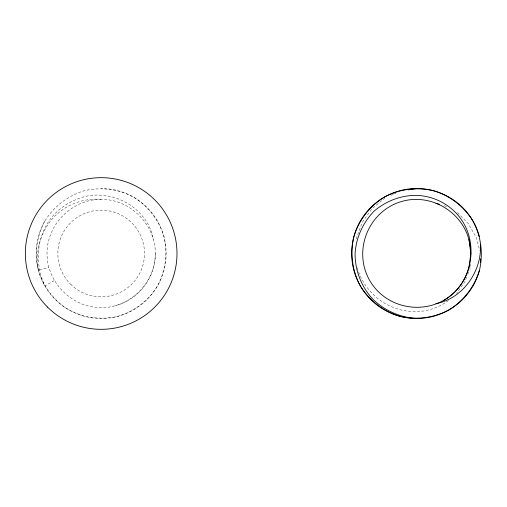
<?xml version="1.0" encoding="UTF-8"?>
<svg xmlns="http://www.w3.org/2000/svg" width="507" height="507" viewBox="0 0 507 507"><rect width="100%" height="100%" fill="white"/><g stroke="black" fill="none" stroke-linecap="round" stroke-linejoin="round"><path stroke-width="0.38" stroke-dasharray="2.54 1.9" d="M470.23 266.308L470.426 264.052M356.497 238.949L356.649 237.422L362.34 222.142L371.923 208.764L384.724 198.193M155.332 253.5C155.51 282.488 130.16 307.838 101.172 307.66C72.184 307.838 46.834 282.488 47.012 253.5C46.834 224.512 72.184 199.162 101.172 199.34C130.16 199.162 155.51 224.512 155.332 253.5A54.16 54.16 0 0 1 115.19 305.81M466.624 277.126L465.027 281.423L456.579 293.42M467.695 274.262L468.493 272.113M469.564 269.249L470.097 267.816M44.889 221.008C36.745 236.104 34.438 253.633 38.399 270.32C43.31 286.753 54.078 300.778 68.679 309.783C83.775 317.927 101.305 320.234 117.992 316.273C134.425 311.361 148.45 300.594 157.455 285.992C165.599 270.896 167.906 253.367 163.945 236.68C159.027 220.247 148.266 206.222 133.664 197.217C118.568 189.073 101.039 186.766 84.352 190.727C67.919 195.639 53.888 206.406 44.889 221.008A65.688 65.308 15 0 0 38.393 270.32A64.991 64.991 0 0 0 112.459 317.502A64.991 64.991 0 0 0 165.916 247.834A64.991 64.991 0 0 0 101.172 188.509M54.268 280.58L44.889 285.992C35.452 265.928 36.003 241.681 47.854 222.719C56.492 209.157 70.41 200.233 85.841 196.298C115.571 189.91 147.791 209.011 153.482 239.481M390.967 195.353L393.045 194.409M393.736 194.092L395.815 193.148M39.4 270.047L48.856 267.519M101.172 199.34C81.031 197.667 60.555 206.691 48.856 223.295A61.879 61.778 25.8 0 0 38.399 270.32M444.328 205.576L447.808 207.426M457.542 212.617L468.31 223.676L476.269 237.53L479.755 250.458M357.479 267.785L357.733 269.287C365.762 294.814 389.896 312.242 416.659 311.64A57.576 57.532 69.2 0 0 449.012 300.207M70.536 284.135A43.329 43.329 0 0 0 143.018 264.711A43.329 43.329 0 0 0 89.954 211.647A43.329 43.329 0 0 0 70.536 284.135"/><path stroke-width="0.76" d="M480.452 262.569L480.503 258.785M479.438 270.32C483.393 253.633 481.086 236.104 472.942 221.008C463.943 206.406 449.912 195.639 433.479 190.727C416.792 186.766 399.263 189.073 384.167 197.217C369.565 206.222 358.804 220.247 353.886 236.68C349.925 253.367 352.232 270.896 360.376 285.992C369.381 300.594 383.406 311.361 399.839 316.273C416.532 320.234 434.055 317.927 449.158 309.783C463.753 300.778 474.52 286.753 479.432 270.32A64.985 64.985 0 0 1 379.388 306.735A64.985 64.985 0 0 1 379.382 200.265A64.985 64.985 0 0 1 479.432 236.68M470.3 247.27C467.093 215.158 433.662 192.768 402.64 201.19C368.855 210.278 352.289 250.262 369.755 280.58C387.285 310.861 430.19 316.514 454.956 291.798C475.427 270.599 476.783 235.482 456.579 213.58A57.576 57.532 -69.2 0 0 416.659 195.36C401.043 195.201 386.074 200.981 374.198 211.039C362.987 222.484 356.104 237.485 355.084 253.5C355.008 269.984 360.997 285.891 371.923 298.236C383.805 310.328 399.757 317.452 416.659 318.491M435.893 303.649C462.809 298.75 482.037 271.163 480.452 244.431M408.319 189.884L416.659 188.509M435.893 203.351L439.411 204.277M468.975 239.481L470.819 253.5L468.975 267.519A54.16 54.16 0 0 1 443.739 300.404M47.557 307.115A75.822 75.822 0 0 0 174.408 273.121A75.822 75.822 0 0 0 81.545 180.264A75.822 75.822 0 0 0 47.557 307.115"/></g></svg>
